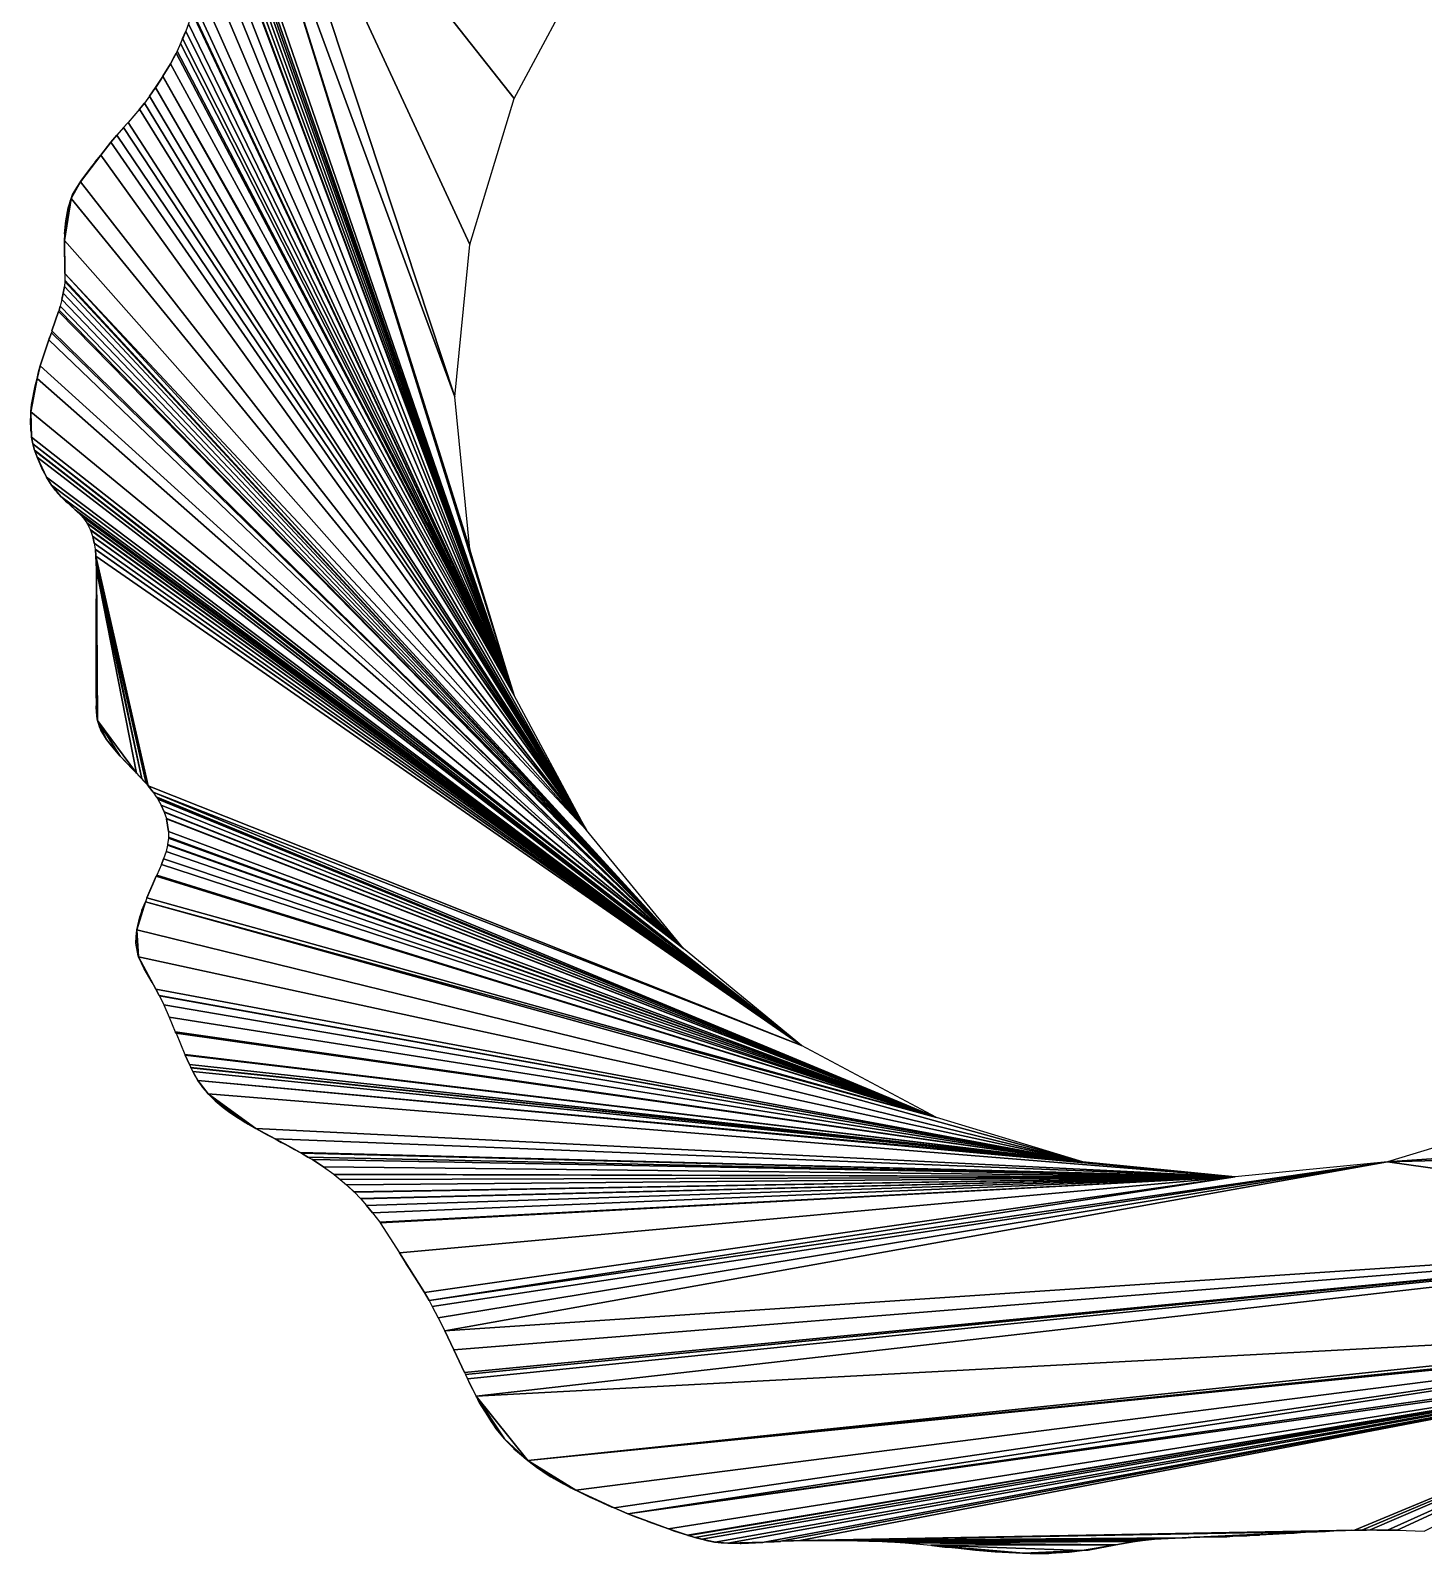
# Model space of a CAD drawing. Extents: x -96 to 96, y -92 to 94.
# Drawn here: x -95.7 to 15, y -91.9 to 29.1 of the extents above; entities that cross this region are included whole.
import ezdxf

# ---------------------------------------------------------------- set-up
doc = ezdxf.new("R2010")
doc.units = 0

msp = doc.modelspace()

# ---------------------------------------------------------------- linework, layer by layer
for points in [[(-62, 0, 102), (-78.85, 51.04, 102), (-79.64, 47.87, 102)], [(-57.28, 23.73, 102), (-51.55, 34.45, 102), (-78.85, 51.04, 102)], [(-60.81, 12.1, 102), (-57.28, 23.73, 102), (-78.85, 51.04, 102)], [(-62, 0, 102), (-60.81, 12.1, 102), (-78.85, 51.04, 102)], [(-57.28, -23.73, 102), (-79.64, 47.87, 102), (-80, 42.17, 102)], [(-60.81, -12.1, 102), (-62, 0, 102), (-79.64, 47.87, 102)], [(-57.28, -23.73, 102), (-60.81, -12.1, 102), (-79.64, 47.87, 102)], [(-57.28, -23.73, 102), (-80, 42.17, 102), (-79.96, 41.09, 102)], [(-57.28, -23.73, 102), (-80.05, 40.08, 102), (-80.17, 39.56, 102)], [(-57.28, -23.73, 102), (-80, 40.6, 102), (-80.05, 40.08, 102)], [(-57.28, -23.73, 102), (-79.96, 41.09, 102), (-80, 40.6, 102)], [(-57.28, -23.73, 102), (-80.35, 39.04, 102), (-80.52, 38.61, 102)], [(-57.28, -23.73, 102), (-80.17, 39.56, 102), (-80.35, 39.04, 102)], [(-57.28, -23.73, 102), (-80.56, 38.52, 102), (-81.12, 37.47, 102)], [(-57.28, -23.73, 102), (-80.52, 38.61, 102), (-80.56, 38.52, 102)], [(-57.28, -23.73, 102), (-81.58, 36.43, 102), (-82.04, 34.81, 102)], [(-57.28, -23.73, 102), (-81.12, 37.47, 102), (-81.58, 36.43, 102)], [(-57.28, -23.73, 102), (-82.04, 34.81, 102), (-82.43, 32.71, 102)], [(-57.28, -23.73, 102), (-82.43, 32.71, 102), (-82.72, 31.31, 102)], [(-57.28, -23.73, 102), (-82.91, 30.59, 102), (-83.18, 29.64, 102)], [(-57.28, -23.73, 102), (-82.88, 30.69, 102), (-82.91, 30.59, 102)], [(-57.28, -23.73, 102), (-82.72, 31.31, 102), (-82.88, 30.69, 102)], [(-83.38, 29.06, 102), (-83.58, 28.63, 102), (-83.64, 28.49, 102)], [(-57.28, -23.73, 102), (-83.38, 29.06, 102), (-83.64, 28.49, 102)], [(-57.28, -23.73, 102), (-83.18, 29.64, 102), (-83.38, 29.06, 102)], [(-57.28, -23.73, 102), (-83.8, 28.08, 102), (-84.08, 27.49, 102)], [(-57.28, -23.73, 102), (-83.64, 28.49, 102), (-83.8, 28.08, 102)], [(-84.16, 27.33, 102), (-84.33, 27.03, 102), (-84.61, 26.48, 102)], [(-57.28, -23.73, 102), (-84.16, 27.33, 102), (-84.61, 26.48, 102)], [(-57.28, -23.73, 102), (-84.08, 27.49, 102), (-84.16, 27.33, 102)], [(-85.21, 25.46, 102), (-85.75, 24.65, 102), (-85.79, 24.59, 102)], [(-51.55, -34.45, 102), (-85.21, 25.46, 102), (-85.79, 24.59, 102)], [(-57.28, -23.73, 102), (-85.2, 25.49, 102), (-85.21, 25.46, 102)], [(-51.55, -34.45, 102), (-57.28, -23.73, 102), (-85.21, 25.46, 102)], [(-84.61, 26.48, 102), (-84.91, 25.99, 102), (-85.2, 25.49, 102)], [(-57.28, -23.73, 102), (-84.61, 26.48, 102), (-85.2, 25.49, 102)], [(-85.79, 24.59, 102), (-86.26, 23.92, 102), (-86.27, 23.9, 102)], [(-51.55, -34.45, 102), (-85.79, 24.59, 102), (-86.27, 23.9, 102)], [(-86.67, 23.35, 102), (-86.72, 23.31, 102), (-87.07, 22.86, 102)], [(-51.55, -34.45, 102), (-86.67, 23.35, 102), (-87.07, 22.86, 102)], [(-51.55, -34.45, 102), (-86.27, 23.9, 102), (-86.67, 23.35, 102)], [(-87.97, 21.82, 102), (-88.09, 21.69, 102), (-88.34, 21.4, 102)], [(-51.55, -34.45, 102), (-87.97, 21.82, 102), (-88.34, 21.4, 102)], [(-51.55, -34.45, 102), (-87.07, 22.86, 102), (-87.97, 21.82, 102)], [(-88.87, 20.79, 102), (-88.87, 20.78, 102), (-89.35, 20.25, 102)], [(-51.55, -34.45, 102), (-88.87, 20.79, 102), (-89.35, 20.25, 102)], [(-51.55, -34.45, 102), (-88.34, 21.4, 102), (-88.87, 20.79, 102)], [(-89.35, 20.25, 102), (-89.41, 20.17, 102), (-90.15, 19.21, 102)], [(-51.55, -34.45, 102), (-89.35, 20.25, 102), (-90.15, 19.21, 102)], [(-89.41, 20.17, 102), (-89.9, 19.55, 102), (-90.15, 19.21, 102)], [(-89.35, 20.25, 102), (-89.38, 20.21, 102), (-89.41, 20.17, 102)], [(-90.15, 19.21, 102), (-91.75, 17.12, 102), (-91.76, 17.1, 102)], [(-51.55, -34.45, 102), (-90.15, 19.21, 102), (-91.76, 17.1, 102)], [(-90.15, 19.21, 102), (-90.95, 18.19, 102), (-91.75, 17.12, 102)], [(-90.95, 18.19, 102), (-91.38, 17.64, 102), (-91.75, 17.12, 102)], [(-90.15, 19.21, 102), (-90.59, 18.68, 102), (-90.95, 18.19, 102)], [(-90.15, 19.21, 102), (-90.41, 18.91, 102), (-90.59, 18.68, 102)], [(-91.76, 17.1, 102), (-92.38, 16.08, 102), (-92.51, 15.76, 102)], [(-51.55, -34.45, 102), (-91.76, 17.1, 102), (-92.51, 15.76, 102)], [(-91.76, 17.1, 102), (-92.11, 16.56, 102), (-92.38, 16.08, 102)], [(-91.76, 17.1, 102), (-92.09, 16.6, 102), (-92.11, 16.56, 102)], [(-92.51, 15.76, 102), (-92.93, 13.99, 102), (-93.02, 12.46, 102)], [(-92.51, 15.76, 102), (-93.02, 12.46, 102), (-93.02, 12.42, 102)], [(-51.55, -34.45, 102), (-92.51, 15.76, 102), (-93.02, 12.42, 102)], [(-92.51, 15.76, 102), (-92.73, 15.03, 102), (-92.93, 13.99, 102)], [(-92.51, 15.76, 102), (-92.59, 15.55, 102), (-92.73, 15.03, 102)], [(-92.38, 16.08, 102), (-92.39, 16.04, 102), (-92.51, 15.76, 102)], [(-92.73, 15.03, 102), (-92.85, 14.49, 102), (-92.93, 13.99, 102)], [(-92.93, 13.99, 102), (-92.99, 13.48, 102), (-93.03, 12.96, 102)], [(-92.93, 13.99, 102), (-93.03, 12.96, 102), (-93.02, 12.46, 102)], [(-93.02, 12.42, 102), (-93.04, 11.9, 102), (-92.99, 9.96, 102)], [(-93.02, 12.42, 102), (-92.99, 9.96, 102), (-92.99, 9.81, 102)], [(-51.55, -34.45, 102), (-93.02, 12.42, 102), (-92.99, 9.81, 102)], [(-43.84, -43.84, 102), (-92.99, 9.81, 102), (-93, 9.29, 102)], [(-43.84, -43.84, 102), (-51.55, -34.45, 102), (-92.99, 9.81, 102)], [(-93.04, 8.77, 102), (-93.12, 8.28, 102), (-93.12, 8.25, 102)], [(-43.84, -43.84, 102), (-93.04, 8.77, 102), (-93.12, 8.25, 102)], [(-43.84, -43.84, 102), (-93.01, 9.18, 102), (-93.04, 8.77, 102)], [(-43.84, -43.84, 102), (-93, 9.29, 102), (-93.01, 9.18, 102)], [(-43.84, -43.84, 102), (-93.24, 7.73, 102), (-93.38, 7.2, 102)], [(-93.12, 8.25, 102), (-93.13, 8.22, 102), (-93.24, 7.73, 102)], [(-43.84, -43.84, 102), (-93.12, 8.25, 102), (-93.24, 7.73, 102)], [(-93.5, 6.8, 102), (-93.95, 5.51, 102), (-94.04, 5.24, 102)], [(-43.84, -43.84, 102), (-93.5, 6.8, 102), (-94.04, 5.24, 102)], [(-43.84, -43.84, 102), (-93.46, 6.9, 102), (-93.5, 6.8, 102)], [(-93.38, 7.2, 102), (-93.39, 7.17, 102), (-93.46, 6.9, 102)], [(-43.84, -43.84, 102), (-93.38, 7.2, 102), (-93.46, 6.9, 102)], [(-94.07, 5.1, 102), (-94.26, 4.62, 102), (-94.28, 4.54, 102)], [(-43.84, -43.84, 102), (-94.07, 5.1, 102), (-94.28, 4.54, 102)], [(-43.84, -43.84, 102), (-94.04, 5.24, 102), (-94.07, 5.1, 102)], [(-94.28, 4.54, 102), (-94.93, 2.54, 102), (-94.95, 2.48, 102)], [(-43.84, -43.84, 102), (-94.28, 4.54, 102), (-94.95, 2.48, 102)], [(-94.95, 2.48, 102), (-95.1, 1.98, 102), (-95.21, 1.46, 102)], [(-43.84, -43.84, 102), (-94.95, 2.48, 102), (-95.21, 1.46, 102)], [(-94.95, 2.48, 102), (-94.95, 2.47, 102), (-95.1, 1.98, 102)], [(-95.21, 1.46, 102), (-95.64, -0.6, 102), (-95.7, -1.18, 102)], [(-43.84, -43.84, 102), (-95.21, 1.46, 102), (-95.7, -1.18, 102)], [(-95.21, 1.46, 102), (-95.36, 0.89, 102), (-95.64, -0.6, 102)], [(-95.21, 1.46, 102), (-95.35, 0.94, 102), (-95.36, 0.89, 102)], [(-95.1, 1.98, 102), (-95.11, 1.95, 102), (-95.21, 1.46, 102)], [(-95.36, 0.89, 102), (-95.55, -0.1, 102), (-95.64, -0.6, 102)], [(-95.7, -1.18, 102), (-95.73, -1.71, 102), (-95.73, -2.23, 102)], [(-95.7, -1.18, 102), (-95.73, -2.23, 102), (-95.7, -2.71, 102)], [(-95.64, -0.6, 102), (-95.65, -0.64, 102), (-95.7, -1.15, 102)], [(-95.64, -0.6, 102), (-95.7, -1.15, 102), (-95.7, -1.18, 102)], [(-95.7, -1.18, 102), (-95.7, -2.71, 102), (-95.65, -3.2, 102)], [(-43.84, -43.84, 102), (-95.7, -1.18, 102), (-95.65, -3.2, 102)], [(-95.65, -3.2, 102), (-95.65, -3.23, 102), (-95.54, -3.72, 102)], [(-43.84, -43.84, 102), (-95.65, -3.2, 102), (-95.54, -3.72, 102)], [(-95.54, -3.72, 102), (-95.54, -3.76, 102), (-95.41, -4.24, 102)], [(-34.45, -51.55, 102), (-43.84, -43.84, 102), (-95.54, -3.72, 102)], [(-34.45, -51.55, 102), (-95.54, -3.72, 102), (-95.41, -4.24, 102)], [(-95.41, -4.24, 102), (-95.4, -4.28, 102), (-95.39, -4.3, 102)], [(-34.45, -51.55, 102), (-95.41, -4.24, 102), (-95.39, -4.3, 102)], [(-95.39, -4.3, 102), (-95.38, -4.32, 102), (-95.21, -4.8, 102)], [(-34.45, -51.55, 102), (-95.39, -4.3, 102), (-95.21, -4.8, 102)], [(-95.21, -4.8, 102), (-94.97, -5.36, 102), (-94.74, -5.86, 102)], [(-95.21, -4.8, 102), (-94.74, -5.86, 102), (-94.45, -6.37, 102)], [(-34.45, -51.55, 102), (-95.21, -4.8, 102), (-94.45, -6.37, 102)], [(-94.45, -6.37, 102), (-94.43, -6.4, 102), (-94.16, -6.87, 102)], [(-94.45, -6.37, 102), (-94.16, -6.87, 102), (-94.06, -7.02, 102)], [(-34.45, -51.55, 102), (-94.45, -6.37, 102), (-94.06, -7.02, 102)], [(-94.06, -7.02, 102), (-93.89, -7.25, 102), (-93.74, -7.44, 102)], [(-94.06, -7.02, 102), (-93.74, -7.44, 102), (-93.31, -7.92, 102)], [(-34.45, -51.55, 102), (-94.06, -7.02, 102), (-93.31, -7.92, 102)], [(-93.74, -7.44, 102), (-93.56, -7.68, 102), (-93.31, -7.92, 102)], [(-93.31, -7.92, 102), (-93.04, -8.22, 102), (-92.95, -8.29, 102)], [(-93.31, -7.92, 102), (-92.95, -8.29, 102), (-92.74, -8.45, 102)], [(-93.31, -7.92, 102), (-92.74, -8.45, 102), (-92.17, -8.97, 102)], [(-34.45, -51.55, 102), (-93.31, -7.92, 102), (-92.17, -8.97, 102)], [(-92.95, -8.29, 102), (-92.85, -8.37, 102), (-92.74, -8.45, 102)], [(-92.74, -8.45, 102), (-92.51, -8.67, 102), (-92.17, -8.97, 102)], [(-92.17, -8.97, 102), (-92.13, -9.01, 102), (-91.63, -9.5, 102)], [(-34.45, -51.55, 102), (-92.17, -8.97, 102), (-91.63, -9.5, 102)], [(-34.45, -51.55, 102), (-91.63, -9.5, 102), (-91.6, -9.54, 102)], [(-34.45, -51.55, 102), (-91.6, -9.54, 102), (-91.24, -10.02, 102)], [(-34.45, -51.55, 102), (-91.24, -10.02, 102), (-91.22, -10.06, 102)], [(-34.45, -51.55, 102), (-91.22, -10.06, 102), (-90.98, -10.54, 102)], [(-34.45, -51.55, 102), (-90.98, -10.54, 102), (-90.96, -10.6, 102)], [(-34.45, -51.55, 102), (-90.96, -10.6, 102), (-90.79, -11.06, 102)], [(-34.45, -51.55, 102), (-90.79, -11.06, 102), (-90.78, -11.1, 102)], [(-90.78, -11.1, 102), (-90.67, -11.59, 102), (-90.66, -11.62, 102)], [(-34.45, -51.55, 102), (-90.78, -11.1, 102), (-90.66, -11.62, 102)], [(-34.45, -51.55, 102), (-90.66, -11.62, 102), (-90.58, -12.11, 102)], [(-34.45, -51.55, 102), (-90.58, -12.11, 102), (-90.57, -12.14, 102)], [(-90.57, -12.14, 102), (-90.53, -12.63, 102), (-90.53, -12.67, 102)], [(-34.45, -51.55, 102), (-90.57, -12.14, 102), (-90.53, -12.67, 102)], [(-90.53, -12.67, 102), (-90.5, -13.15, 102), (-90.5, -13.19, 102)], [(-90.53, -12.67, 102), (-90.5, -13.19, 102), (-86.54, -30.74, 102)], [(-90.53, -12.67, 102), (-86.54, -30.74, 102), (-86.38, -30.92, 102)], [(-34.45, -51.55, 102), (-90.53, -12.67, 102), (-86.38, -30.92, 102)], [(-90.5, -13.19, 102), (-90.49, -13.67, 102), (-90.49, -13.71, 102)], [(-90.5, -13.19, 102), (-90.49, -13.71, 102), (-86.87, -30.37, 102)], [(-90.5, -13.19, 102), (-86.87, -30.37, 102), (-86.54, -30.74, 102)], [(-90.48, -14.23, 102), (-90.49, -15.24, 102), (-90.51, -21.1, 102)], [(-90.48, -14.23, 102), (-90.51, -21.1, 102), (-90.5, -22.54, 102)], [(-90.48, -14.23, 102), (-90.5, -14.72, 102), (-90.49, -15.24, 102)], [(-90.48, -14.23, 102), (-90.5, -22.54, 102), (-90.49, -24.23, 102)], [(-90.49, -13.71, 102), (-90.48, -14.23, 102), (-90.4, -25.72, 102)], [(-90.49, -13.71, 102), (-90.4, -25.72, 102), (-87.3, -29.91, 102)], [(-90.49, -13.71, 102), (-87.3, -29.91, 102), (-86.87, -30.37, 102)], [(-90.48, -14.23, 102), (-90.49, -24.23, 102), (-90.49, -25.04, 102)], [(-90.48, -14.23, 102), (-90.49, -25.04, 102), (-90.4, -25.72, 102)], [(-90.49, -15.24, 102), (-90.51, -16.84, 102), (-90.52, -18.37, 102)], [(-90.49, -15.24, 102), (-90.52, -18.37, 102), (-90.52, -20.49, 102)], [(-90.49, -15.24, 102), (-90.52, -20.49, 102), (-90.51, -21.1, 102)], [(-90.49, -15.24, 102), (-90.51, -16.79, 102), (-90.51, -16.84, 102)], [(-90.51, -16.84, 102), (-90.54, -17.33, 102), (-90.52, -18.37, 102)], [(-90.52, -18.37, 102), (-90.53, -19.49, 102), (-90.52, -20.46, 102)], [(-90.52, -18.37, 102), (-90.52, -20.46, 102), (-90.52, -20.49, 102)], [(-90.51, -21.1, 102), (-90.51, -21.52, 102), (-90.5, -22.54, 102)], [(-90.5, -22.54, 102), (-90.51, -23.03, 102), (-90.51, -23.1, 102)], [(-90.5, -22.54, 102), (-90.51, -23.1, 102), (-90.5, -23.95, 102)], [(-90.5, -22.54, 102), (-90.5, -23.95, 102), (-90.49, -24.23, 102)], [(-90.49, -24.23, 102), (-90.5, -24.49, 102), (-90.5, -24.81, 102)], [(-90.49, -24.23, 102), (-90.5, -24.81, 102), (-90.49, -25.04, 102)], [(-90.49, -25.04, 102), (-90.48, -25.15, 102), (-90.42, -25.61, 102)], [(-90.49, -25.04, 102), (-90.42, -25.61, 102), (-90.4, -25.72, 102)], [(-90.42, -25.61, 102), (-90.41, -25.66, 102), (-90.4, -25.72, 102)], [(-90.4, -25.72, 102), (-90.26, -26.2, 102), (-90.13, -26.48, 102)], [(-90.4, -25.72, 102), (-90.13, -26.48, 102), (-89.68, -27.24, 102)], [(-90.4, -25.72, 102), (-89.68, -27.24, 102), (-88.6, -28.55, 102)], [(-90.4, -25.72, 102), (-88.6, -28.55, 102), (-87.3, -29.91, 102)], [(-90.13, -26.48, 102), (-90.01, -26.72, 102), (-89.68, -27.24, 102)], [(-89.68, -27.24, 102), (-89.47, -27.52, 102), (-89.29, -27.74, 102)], [(-89.68, -27.24, 102), (-89.29, -27.74, 102), (-88.6, -28.55, 102)], [(-89.29, -27.74, 102), (-88.83, -28.3, 102), (-88.6, -28.55, 102)], [(-88.6, -28.55, 102), (-88.35, -28.82, 102), (-87.62, -29.58, 102)], [(-88.6, -28.55, 102), (-87.62, -29.58, 102), (-87.3, -29.91, 102)], [(-87.3, -29.91, 102), (-87.11, -30.12, 102), (-86.87, -30.37, 102)], [(-86.87, -30.37, 102), (-86.77, -30.5, 102), (-86.54, -30.74, 102)], [(-86.38, -30.92, 102), (-86.27, -31.07, 102), (-85.98, -31.42, 102)], [(-34.45, -51.55, 102), (-86.38, -30.92, 102), (-85.98, -31.42, 102)], [(-23.73, -57.28, 102), (-34.45, -51.55, 102), (-85.98, -31.42, 102)], [(-23.73, -57.28, 102), (-85.98, -31.42, 102), (-85.73, -31.79, 102)], [(-85.73, -31.79, 102), (-85.73, -31.79, 102), (-85.72, -31.81, 102)], [(-23.73, -57.28, 102), (-85.73, -31.79, 102), (-85.72, -31.81, 102)], [(-23.73, -57.28, 102), (-85.72, -31.81, 102), (-85.62, -31.94, 102)], [(-23.73, -57.28, 102), (-85.62, -31.94, 102), (-85.6, -31.98, 102)], [(-23.73, -57.28, 102), (-85.6, -31.98, 102), (-85.34, -32.46, 102)], [(-85.34, -32.46, 102), (-85.28, -32.62, 102), (-85.11, -32.98, 102)], [(-23.73, -57.28, 102), (-85.34, -32.46, 102), (-85.11, -32.98, 102)], [(-23.73, -57.28, 102), (-85.11, -32.98, 102), (-85.1, -33.02, 102)], [(-23.73, -57.28, 102), (-85.1, -33.02, 102), (-84.93, -33.5, 102)], [(-23.73, -57.28, 102), (-84.93, -33.5, 102), (-84.92, -33.54, 102)], [(-84.92, -33.54, 102), (-84.78, -34.51, 102), (-84.77, -34.55, 102)], [(-23.73, -57.28, 102), (-84.92, -33.54, 102), (-84.77, -34.55, 102)], [(-23.73, -57.28, 102), (-84.77, -35.07, 102), (-84.83, -35.59, 102)], [(-23.73, -57.28, 102), (-84.77, -34.55, 102), (-84.76, -35.01, 102)], [(-23.73, -57.28, 102), (-84.76, -35.01, 102), (-84.77, -35.07, 102)], [(-23.73, -57.28, 102), (-84.96, -36.14, 102), (-85.16, -36.73, 102)], [(-23.73, -57.28, 102), (-84.83, -35.63, 102), (-84.96, -36.14, 102)], [(-23.73, -57.28, 102), (-84.83, -35.59, 102), (-84.83, -35.63, 102)], [(-23.73, -57.28, 102), (-85.33, -37.16, 102), (-85.69, -38.03, 102)], [(-85.16, -36.73, 102), (-85.18, -36.77, 102), (-85.33, -37.16, 102)], [(-23.73, -57.28, 102), (-85.16, -36.73, 102), (-85.33, -37.16, 102)], [(-85.73, -38.11, 102), (-86.02, -38.72, 102), (-86.49, -39.83, 102)], [(-23.73, -57.28, 102), (-85.73, -38.11, 102), (-86.49, -39.83, 102)], [(-23.73, -57.28, 102), (-85.69, -38.03, 102), (-85.73, -38.11, 102)], [(-23.73, -57.28, 102), (-86.49, -39.83, 102), (-86.6, -40.15, 102)], [(-86.6, -40.15, 102), (-87.03, -41.33, 102), (-87.29, -42.37, 102)], [(-12.1, -60.81, 102), (-86.6, -40.15, 102), (-87.29, -42.37, 102)], [(-86.6, -40.15, 102), (-86.87, -40.81, 102), (-87.03, -41.33, 102)], [(-86.6, -40.15, 102), (-86.82, -40.7, 102), (-86.87, -40.81, 102)], [(-12.1, -60.81, 102), (-23.73, -57.28, 102), (-86.6, -40.15, 102)], [(-87.03, -41.33, 102), (-87.29, -42.35, 102), (-87.29, -42.37, 102)], [(-87.29, -42.37, 102), (-87.34, -42.9, 102), (-87.36, -43.42, 102)], [(-87.29, -42.37, 102), (-87.36, -43.42, 102), (-87.15, -44.5, 102)], [(-87.34, -42.9, 102), (-87.36, -43.37, 102), (-87.36, -43.42, 102)], [(-87.36, -43.42, 102), (-87.29, -43.96, 102), (-87.17, -44.43, 102)], [(-87.36, -43.42, 102), (-87.17, -44.43, 102), (-87.15, -44.5, 102)], [(-87.29, -42.37, 102), (-87.34, -42.87, 102), (-87.34, -42.9, 102)], [(-12.1, -60.81, 102), (-87.29, -42.37, 102), (-87.15, -44.5, 102)], [(-87.17, -44.43, 102), (-87.16, -44.46, 102), (-87.15, -44.5, 102)], [(-87.15, -44.5, 102), (-86.94, -44.99, 102), (-86.73, -45.39, 102)], [(-87.15, -44.5, 102), (-86.73, -45.39, 102), (-86.7, -45.47, 102)], [(-87.15, -44.5, 102), (-86.7, -45.47, 102), (-86.06, -46.55, 102)], [(-87.15, -44.5, 102), (-86.06, -46.55, 102), (-85.77, -47.08, 102)], [(-12.1, -60.81, 102), (-87.15, -44.5, 102), (-85.77, -47.08, 102)], [(-86.73, -45.39, 102), (-86.72, -45.43, 102), (-86.7, -45.47, 102)], [(-86.7, -45.47, 102), (-86.31, -46.12, 102), (-86.29, -46.16, 102)], [(-86.7, -45.47, 102), (-86.29, -46.16, 102), (-86.06, -46.55, 102)], [(-85.77, -47.08, 102), (-85.75, -47.12, 102), (-85.5, -47.58, 102)], [(-12.1, -60.81, 102), (-85.77, -47.08, 102), (-85.5, -47.58, 102)], [(-12.1, -60.81, 102), (-85.5, -47.58, 102), (-85.48, -47.61, 102)], [(-12.1, -60.81, 102), (-85.48, -47.61, 102), (-85.14, -48.33, 102)], [(-12.1, -60.81, 102), (-85.14, -48.33, 102), (-84.7, -49.31, 102)], [(-12.1, -60.81, 102), (-84.7, -49.31, 102), (-84.22, -50.46, 102)], [(-84.22, -50.46, 102), (-84.2, -50.52, 102), (-84.16, -50.58, 102)], [(-12.1, -60.81, 102), (-84.22, -50.46, 102), (-84.16, -50.58, 102)], [(-12.1, -60.81, 102), (-84.16, -50.58, 102), (-83.46, -52.26, 102)], [(-83.46, -52.26, 102), (-83.46, -52.28, 102), (-83.45, -52.29, 102)], [(-12.1, -60.81, 102), (-83.46, -52.26, 102), (-83.45, -52.29, 102)], [(-12.1, -60.81, 102), (-83.45, -52.29, 102), (-83.43, -52.33, 102)], [(-83.43, -52.33, 102), (-83.23, -52.82, 102), (-83.1, -53.08, 102)], [(-12.1, -60.81, 102), (-83.43, -52.33, 102), (-83.1, -53.08, 102)], [(-12.1, -60.81, 102), (-83.1, -53.08, 102), (-83, -53.3, 102)], [(-83, -53.3, 102), (-82.99, -53.32, 102), (-82.98, -53.34, 102)], [(-12.1, -60.81, 102), (-83, -53.3, 102), (-82.98, -53.34, 102)], [(-12.1, -60.81, 102), (-82.98, -53.34, 102), (-82.83, -53.62, 102)], [(-82.83, -53.62, 102), (-82.71, -53.86, 102), (-82.43, -54.34, 102)], [(-12.1, -60.81, 102), (-82.83, -53.62, 102), (-82.43, -54.34, 102)], [(-82.43, -54.34, 102), (-82.41, -54.38, 102), (-82.38, -54.42, 102)], [(-82.43, -54.34, 102), (-82.38, -54.42, 102), (-81.6, -55.41, 102)], [(0, -62, 102), (-12.1, -60.81, 102), (-82.43, -54.34, 102)], [(0, -62, 102), (-82.43, -54.34, 102), (-81.6, -55.41, 102)], [(-82.38, -54.42, 102), (-82.05, -54.89, 102), (-81.6, -55.41, 102)], [(-81.6, -55.41, 102), (-81.51, -55.51, 102), (-81.06, -55.95, 102)], [(-81.6, -55.41, 102), (-81.06, -55.95, 102), (-80.41, -56.49, 102)], [(-81.6, -55.41, 102), (-80.41, -56.49, 102), (-78.85, -57.54, 102)], [(-81.6, -55.41, 102), (-78.85, -57.54, 102), (-77.81, -58.16, 102)], [(0, -62, 102), (-81.6, -55.41, 102), (-77.81, -58.16, 102)], [(-81.06, -55.95, 102), (-80.96, -56.04, 102), (-80.41, -56.49, 102)], [(-80.41, -56.49, 102), (-79.88, -56.87, 102), (-79.41, -57.19, 102)], [(-80.41, -56.49, 102), (-79.41, -57.19, 102), (-78.85, -57.54, 102)], [(-78.85, -57.54, 102), (-78.66, -57.67, 102), (-78.42, -57.81, 102)], [(-78.85, -57.54, 102), (-78.42, -57.81, 102), (-77.81, -58.16, 102)], [(53.33, -57.99, 102), (23.73, -57.28, 102), (12.1, -60.81, 102)], [(53.51, -59.68, 102), (53.33, -57.99, 102), (12.1, -60.81, 102)], [(-77.81, -58.16, 102), (-76.92, -58.66, 102), (-76.86, -58.69, 102)], [(-77.81, -58.16, 102), (-76.86, -58.69, 102), (-76.29, -58.98, 102)], [(0, -62, 102), (-77.81, -58.16, 102), (-76.29, -58.98, 102)], [(-76.86, -58.69, 102), (-76.82, -58.71, 102), (-76.29, -58.98, 102)], [(-76.29, -58.98, 102), (-75.81, -59.26, 102), (-75.78, -59.28, 102)], [(-76.29, -58.98, 102), (-75.78, -59.28, 102), (-75.2, -59.57, 102)], [(-76.29, -58.98, 102), (-75.2, -59.57, 102), (-74.29, -60.05, 102)], [(0, -62, 102), (-76.29, -58.98, 102), (-74.29, -60.05, 102)], [(-75.2, -59.57, 102), (-74.76, -59.83, 102), (-74.29, -60.05, 102)], [(0, -62, 102), (-74.29, -60.05, 102), (-74.19, -60.11, 102)], [(-74.19, -60.11, 102), (-73.72, -60.39, 102), (-73.68, -60.42, 102)], [(0, -62, 102), (-74.19, -60.11, 102), (-73.68, -60.42, 102)], [(0, -62, 102), (-73.68, -60.42, 102), (-73.33, -60.61, 102)], [(52.83, -66.52, 102), (53.51, -59.68, 102), (12.1, -60.81, 102)], [(-73.33, -60.61, 102), (-72.66, -61.06, 102), (-72.44, -61.19, 102)], [(0, -62, 102), (-73.33, -60.61, 102), (-72.44, -61.19, 102)], [(0, -62, 102), (-72.44, -61.19, 102), (-71.63, -61.78, 102)], [(12.1, -60.81, 102), (0, -62, 102), (-64.06, -71.82, 102)], [(12.1, -60.81, 102), (-64.06, -71.82, 102), (-63.8, -72.3, 102)], [(12.1, -60.81, 102), (-63.8, -72.3, 102), (-63.33, -73.21, 102)], [(12.1, -60.81, 102), (-63.33, -73.21, 102), (-62.8, -74.25, 102)], [(12.1, -60.81, 102), (-62.8, -74.25, 102), (-62.8, -74.25, 102)], [(52.83, -66.52, 102), (12.1, -60.81, 102), (-62.8, -74.25, 102)], [(0, -62, 102), (-71.63, -61.78, 102), (-71.6, -61.81, 102)], [(0, -62, 102), (-71.6, -61.81, 102), (-71.12, -62.2, 102)], [(0, -62, 102), (-71.12, -62.2, 102), (-70.62, -62.63, 102)], [(0, -62, 102), (-70.62, -62.63, 102), (-70.03, -63.18, 102)], [(-70.62, -62.63, 102), (-70.07, -63.14, 102), (-70.03, -63.18, 102)], [(0, -62, 102), (-70.03, -63.18, 102), (-69.99, -63.22, 102)], [(0, -62, 102), (-69.99, -63.22, 102), (-69.51, -63.71, 102)], [(0, -62, 102), (-69.51, -63.71, 102), (-69.48, -63.75, 102)], [(0, -62, 102), (-69.48, -63.75, 102), (-69.02, -64.27, 102)], [(0, -62, 102), (-69.02, -64.27, 102), (-68.56, -64.87, 102)], [(0, -62, 102), (-68.56, -64.87, 102), (-67.98, -65.6, 102)], [(0, -62, 102), (-67.98, -65.6, 102), (-67.98, -65.6, 102)], [(0, -62, 102), (-67.98, -65.6, 102), (-67.95, -65.65, 102)], [(0, -62, 102), (-67.95, -65.65, 102), (-66.41, -68.03, 102)], [(0, -62, 102), (-66.41, -68.03, 102), (-64.42, -71.2, 102)], [(0, -62, 102), (-64.42, -71.2, 102), (-64.06, -71.82, 102)], [(-69.02, -64.27, 102), (-68.59, -64.82, 102), (-68.56, -64.87, 102)], [(52.83, -66.52, 102), (-62.8, -74.25, 102), (-62.09, -75.76, 102)], [(52.83, -66.52, 102), (-62.09, -75.76, 102), (-61.24, -77.56, 102)], [(52.83, -66.52, 102), (-61.24, -77.56, 102), (-61.15, -77.7, 102)], [(52.83, -66.52, 102), (-61.15, -77.7, 102), (-61, -78.04, 102)], [(52.83, -66.52, 102), (-61, -78.04, 102), (-60.3, -79.43, 102)], [(47.81, -73.65, 102), (52.83, -66.52, 102), (-60.3, -79.43, 102)], [(-66.41, -68.03, 102), (-65.85, -68.98, 102), (-65.3, -69.81, 102)], [(-66.41, -68.03, 102), (-65.3, -69.81, 102), (-64.42, -71.2, 102)], [(-64.42, -71.2, 102), (-64.32, -71.39, 102), (-64.06, -71.82, 102)], [(47.81, -73.65, 102), (-60.3, -79.43, 102), (-56.21, -84.55, 102)], [(47.16, -74.08, 102), (47.81, -73.65, 102), (-56.21, -84.55, 102)], [(-62.8, -74.25, 102), (-62.25, -75.44, 102), (-62.09, -75.76, 102)], [(46.91, -74.25, 102), (47.16, -74.08, 102), (-56.21, -84.55, 102)], [(46.91, -74.25, 102), (-56.21, -84.55, 102), (-52.38, -86.9, 102)], [(46.91, -74.25, 102), (-52.38, -86.9, 102), (-49.35, -88.3, 102)], [(46.91, -74.25, 102), (-49.35, -88.3, 102), (-48.26, -88.77, 102)], [(44.4, -75.57, 102), (46.91, -74.25, 102), (-48.26, -88.77, 102)], [(-62.09, -75.76, 102), (-61.35, -77.34, 102), (-61.24, -77.56, 102)], [(43.61, -75.91, 102), (44.4, -75.57, 102), (-48.26, -88.77, 102)], [(43.61, -75.91, 102), (-48.26, -88.77, 102), (-45.02, -89.97, 102)], [(43.61, -75.91, 102), (-45.02, -89.97, 102), (-43.51, -90.49, 102)], [(43.61, -75.91, 102), (-43.51, -90.49, 102), (-43.45, -90.51, 102)], [(43.61, -75.91, 102), (-43.45, -90.51, 102), (-42.93, -90.66, 102)], [(43.61, -75.91, 102), (-42.93, -90.66, 102), (-42.37, -90.8, 102)], [(43.61, -75.91, 102), (-42.37, -90.8, 102), (-41.33, -91.03, 102)], [(43.61, -75.91, 102), (-41.33, -91.03, 102), (-40.32, -91.12, 102)], [(43.61, -75.91, 102), (-40.32, -91.12, 102), (-37.42, -91.04, 102)], [(43.61, -75.91, 102), (-37.42, -91.04, 102), (-36.11, -90.96, 102)], [(43.61, -75.91, 102), (-36.11, -90.96, 102), (-34.58, -90.91, 102)], [(43.61, -75.91, 102), (-34.58, -90.91, 102), (9.48, -90.08, 102)], [(43.61, -75.91, 102), (9.48, -90.08, 102), (10.06, -90.07, 102)], [(43.61, -75.91, 102), (10.06, -90.07, 102), (10.72, -90.05, 102)], [(43.61, -75.91, 102), (10.72, -90.05, 102), (12.11, -90.07, 102)], [(43.61, -75.91, 102), (12.11, -90.07, 102), (12.87, -90.09, 102)], [(43.61, -75.91, 102), (12.87, -90.09, 102), (15.03, -90.17, 102)], [(-61, -78.04, 102), (-60.86, -78.36, 102), (-60.3, -79.43, 102)], [(-60.3, -79.43, 102), (-60.09, -79.92, 102), (-60.06, -79.96, 102)], [(-60.3, -79.43, 102), (-60.06, -79.96, 102), (-58.06, -82.83, 102)], [(-60.3, -79.43, 102), (-58.06, -82.83, 102), (-56.21, -84.55, 102)], [(-60.06, -79.96, 102), (-59.11, -81.47, 102), (-58.72, -82.02, 102)], [(-60.06, -79.96, 102), (-58.72, -82.02, 102), (-58.06, -82.83, 102)], [(-58.72, -82.02, 102), (-58.7, -82.05, 102), (-58.06, -82.83, 102)], [(-58.06, -82.83, 102), (-58.03, -82.87, 102), (-57.35, -83.57, 102)], [(-58.06, -82.83, 102), (-57.35, -83.57, 102), (-57.02, -83.86, 102)], [(-58.06, -82.83, 102), (-57.02, -83.86, 102), (-56.21, -84.55, 102)], [(-57.35, -83.57, 102), (-57.31, -83.61, 102), (-57.02, -83.86, 102)], [(-57.02, -83.86, 102), (-56.98, -83.89, 102), (-56.95, -83.92, 102)], [(-57.02, -83.86, 102), (-56.95, -83.92, 102), (-56.21, -84.55, 102)], [(-56.95, -83.92, 102), (-56.48, -84.33, 102), (-56.21, -84.55, 102)], [(-56.21, -84.55, 102), (-55.4, -85.16, 102), (-54.94, -85.47, 102)], [(-56.21, -84.55, 102), (-54.94, -85.47, 102), (-54.9, -85.49, 102)], [(-56.21, -84.55, 102), (-54.9, -85.49, 102), (-54.38, -85.85, 102)], [(-56.21, -84.55, 102), (-54.38, -85.85, 102), (-54.14, -85.97, 102)], [(-56.21, -84.55, 102), (-54.14, -85.97, 102), (-53.37, -86.41, 102)], [(-56.21, -84.55, 102), (-53.37, -86.41, 102), (-52.78, -86.71, 102)], [(-56.21, -84.55, 102), (-52.78, -86.71, 102), (-52.38, -86.9, 102)], [(-54.9, -85.49, 102), (-54.41, -85.82, 102), (-54.38, -85.85, 102)], [(-54.14, -85.97, 102), (-53.41, -86.39, 102), (-53.37, -86.41, 102)], [(-53.37, -86.41, 102), (-53.35, -86.41, 102), (-52.78, -86.71, 102)], [(-52.78, -86.71, 102), (-52.73, -86.73, 102), (-52.57, -86.81, 102)], [(-52.78, -86.71, 102), (-52.57, -86.81, 102), (-52.38, -86.9, 102)], [(-52.57, -86.81, 102), (-52.47, -86.86, 102), (-52.38, -86.9, 102)], [(-52.38, -86.9, 102), (-51.84, -87.18, 102), (-51.28, -87.45, 102)], [(-52.38, -86.9, 102), (-51.28, -87.45, 102), (-50.66, -87.73, 102)], [(-52.38, -86.9, 102), (-50.66, -87.73, 102), (-49.53, -88.24, 102)], [(-52.38, -86.9, 102), (-49.53, -88.24, 102), (-49.35, -88.3, 102)], [(-50.66, -87.73, 102), (-50.22, -87.94, 102), (-49.53, -88.24, 102)], [(-49.35, -88.3, 102), (-49.1, -88.42, 102), (-48.32, -88.75, 102)], [(-49.35, -88.3, 102), (-48.32, -88.75, 102), (-48.26, -88.77, 102)], [(-48.26, -88.77, 102), (-47.65, -89.02, 102), (-47.59, -89.04, 102)], [(-48.26, -88.77, 102), (-47.59, -89.04, 102), (-46.83, -89.31, 102)], [(-48.26, -88.77, 102), (-46.83, -89.31, 102), (-45.49, -89.81, 102)], [(-48.26, -88.77, 102), (-45.49, -89.81, 102), (-45.02, -89.97, 102)], [(-46.83, -89.31, 102), (-46.68, -89.38, 102), (-45.49, -89.81, 102)], [(-45.02, -89.97, 102), (-44.55, -90.15, 102), (-43.51, -90.49, 102)], [(-43.51, -90.49, 102), (-43.49, -90.5, 102), (-43.45, -90.51, 102)], [(-43.45, -90.51, 102), (-42.98, -90.65, 102), (-42.93, -90.66, 102)], [(-42.93, -90.66, 102), (-42.9, -90.67, 102), (-42.41, -90.79, 102)], [(-42.93, -90.66, 102), (-42.41, -90.79, 102), (-42.37, -90.8, 102)], [(-42.37, -90.8, 102), (-41.89, -90.93, 102), (-41.88, -90.93, 102)], [(-42.37, -90.8, 102), (-41.88, -90.93, 102), (-41.37, -91.03, 102)], [(-42.37, -90.8, 102), (-41.37, -91.03, 102), (-41.33, -91.03, 102)], [(-34.58, -90.91, 102), (8.23, -90.11, 102), (9.48, -90.08, 102)], [(-34.58, -90.91, 102), (-33.11, -90.89, 102), (8.23, -90.11, 102)], [(-33.11, -90.89, 102), (8.17, -90.12, 102), (8.23, -90.11, 102)], [(-33.11, -90.89, 102), (6.63, -90.19, 102), (8.17, -90.12, 102)], [(-33.11, -90.89, 102), (-4.22, -90.68, 102), (6.63, -90.19, 102)], [(-33.11, -90.89, 102), (-30.97, -90.89, 102), (-4.22, -90.68, 102)], [(-30.97, -90.89, 102), (-5.39, -90.74, 102), (-4.22, -90.68, 102)], [(-30.97, -90.89, 102), (-6.4, -90.8, 102), (-5.39, -90.74, 102)], [(-30.97, -90.89, 102), (-30.9, -90.89, 102), (-6.4, -90.8, 102)], [(-30.9, -90.89, 102), (-7.37, -90.9, 102), (-6.4, -90.8, 102)], [(-6.4, -90.8, 102), (-5.88, -90.78, 102), (-5.39, -90.74, 102)], [(-6.4, -90.8, 102), (-5.91, -90.78, 102), (-5.88, -90.78, 102)], [(-5.39, -90.74, 102), (-5.32, -90.74, 102), (-4.22, -90.68, 102)], [(-5.39, -90.74, 102), (-5.36, -90.74, 102), (-5.32, -90.74, 102)], [(-5.32, -90.74, 102), (-5.08, -90.73, 102), (-4.22, -90.68, 102)], [(-4.22, -90.68, 102), (5.6, -90.25, 102), (6.63, -90.19, 102)], [(-4.22, -90.68, 102), (4.43, -90.32, 102), (5.6, -90.25, 102)], [(-4.22, -90.68, 102), (2.99, -90.41, 102), (4.43, -90.32, 102)], [(-4.22, -90.68, 102), (1.4, -90.48, 102), (2.99, -90.41, 102)], [(-4.22, -90.68, 102), (-3.28, -90.65, 102), (1.4, -90.48, 102)], [(-4.22, -90.68, 102), (-3.88, -90.68, 102), (-3.28, -90.65, 102)], [(-3.28, -90.65, 102), (-0.18, -90.56, 102), (1.4, -90.48, 102)], [(-3.28, -90.65, 102), (-1.82, -90.61, 102), (-0.18, -90.56, 102)], [(-3.28, -90.65, 102), (-2.95, -90.65, 102), (-1.82, -90.61, 102)], [(-1.82, -90.61, 102), (-0.66, -90.6, 102), (-0.18, -90.56, 102)], [(-1.82, -90.61, 102), (-0.7, -90.6, 102), (-0.66, -90.6, 102)], [(-0.18, -90.56, 102), (0.94, -90.52, 102), (1.4, -90.48, 102)], [(1.4, -90.48, 102), (1.97, -90.46, 102), (2.99, -90.41, 102)], [(1.4, -90.48, 102), (1.95, -90.47, 102), (1.97, -90.46, 102)], [(2.99, -90.41, 102), (4.01, -90.35, 102), (4.43, -90.32, 102)], [(2.99, -90.41, 102), (3, -90.41, 102), (4.01, -90.35, 102)], [(4.01, -90.35, 102), (4.04, -90.35, 102), (4.43, -90.32, 102)], [(4.43, -90.32, 102), (5.21, -90.28, 102), (5.6, -90.25, 102)], [(4.43, -90.32, 102), (4.69, -90.31, 102), (5.21, -90.28, 102)], [(5.6, -90.25, 102), (6.53, -90.21, 102), (6.63, -90.19, 102)], [(6.63, -90.19, 102), (7.18, -90.18, 102), (8.17, -90.12, 102)], [(6.63, -90.19, 102), (7.12, -90.18, 102), (7.18, -90.18, 102)], [(8.23, -90.11, 102), (9.26, -90.09, 102), (9.48, -90.08, 102)], [(8.23, -90.11, 102), (8.76, -90.11, 102), (9.26, -90.09, 102)], [(9.48, -90.08, 102), (9.78, -90.08, 102), (10.06, -90.07, 102)], [(10.06, -90.07, 102), (10.45, -90.07, 102), (10.72, -90.05, 102)], [(10.72, -90.05, 102), (11.27, -90.07, 102), (11.34, -90.07, 102)], [(10.72, -90.05, 102), (11.34, -90.07, 102), (12.11, -90.07, 102)], [(11.34, -90.07, 102), (11.38, -90.07, 102), (12.11, -90.07, 102)], [(12.11, -90.07, 102), (12.35, -90.08, 102), (12.39, -90.08, 102)], [(12.11, -90.07, 102), (12.39, -90.08, 102), (12.87, -90.09, 102)], [(-41.33, -91.03, 102), (-40.85, -91.09, 102), (-40.83, -91.09, 102)], [(-41.33, -91.03, 102), (-40.83, -91.09, 102), (-40.32, -91.12, 102)], [(-40.32, -91.12, 102), (-39.26, -91.14, 102), (-37.42, -91.04, 102)], [(-40.32, -91.12, 102), (-39.32, -91.14, 102), (-39.26, -91.14, 102)], [(-39.26, -91.14, 102), (-37.54, -91.05, 102), (-37.42, -91.04, 102)], [(-37.42, -91.04, 102), (-36.15, -90.97, 102), (-36.11, -90.96, 102)], [(-37.42, -91.04, 102), (-36.64, -91, 102), (-36.15, -90.97, 102)], [(-37.42, -91.04, 102), (-36.67, -91.01, 102), (-36.64, -91, 102)], [(-36.15, -90.97, 102), (-36.14, -90.97, 102), (-36.11, -90.96, 102)], [(-36.11, -90.96, 102), (-35.1, -90.94, 102), (-34.58, -90.91, 102)], [(-35.1, -90.94, 102), (-35.1, -90.94, 102), (-34.58, -90.91, 102)], [(-34.58, -90.91, 102), (-34.54, -90.91, 102), (-33.11, -90.89, 102)], [(-33.11, -90.89, 102), (-31.45, -90.9, 102), (-30.97, -90.89, 102)], [(-30.9, -90.89, 102), (-30.41, -90.91, 102), (-29.11, -90.95, 102)], [(-30.9, -90.89, 102), (-29.11, -90.95, 102), (-29.1, -90.95, 102)], [(-30.9, -90.89, 102), (-29.1, -90.95, 102), (-28.46, -90.96, 102)], [(-30.9, -90.89, 102), (-28.46, -90.96, 102), (-7.37, -90.9, 102)], [(-29.1, -90.95, 102), (-29.09, -90.95, 102), (-28.46, -90.96, 102)], [(-28.46, -90.96, 102), (-7.94, -90.98, 102), (-7.37, -90.9, 102)], [(-28.46, -90.96, 102), (-27.63, -91.01, 102), (-27.56, -91.01, 102)], [(-28.46, -90.96, 102), (-27.56, -91.01, 102), (-27.45, -91.02, 102)], [(-28.46, -90.96, 102), (-27.45, -91.02, 102), (-7.94, -90.98, 102)], [(-27.45, -91.02, 102), (-7.98, -90.99, 102), (-7.94, -90.98, 102)], [(-27.45, -91.02, 102), (-26.23, -91.1, 102), (-7.98, -90.99, 102)], [(-26.23, -91.1, 102), (-9.49, -91.25, 102), (-7.98, -90.99, 102)], [(-26.23, -91.1, 102), (-24.18, -91.28, 102), (-9.49, -91.25, 102)], [(-24.18, -91.28, 102), (-12.16, -91.71, 102), (-9.49, -91.25, 102)], [(-24.18, -91.28, 102), (-24.11, -91.29, 102), (-16.79, -91.92, 102)], [(-24.18, -91.28, 102), (-16.79, -91.92, 102), (-12.16, -91.71, 102)], [(-24.11, -91.29, 102), (-23.06, -91.42, 102), (-22.82, -91.43, 102)], [(-24.11, -91.29, 102), (-22.82, -91.43, 102), (-22.22, -91.49, 102)], [(-24.11, -91.29, 102), (-22.22, -91.49, 102), (-19.07, -91.8, 102)], [(-24.11, -91.29, 102), (-19.07, -91.8, 102), (-16.79, -91.92, 102)], [(-22.22, -91.49, 102), (-20.62, -91.66, 102), (-19.07, -91.8, 102)], [(-19.07, -91.8, 102), (-16.89, -91.92, 102), (-16.84, -91.92, 102)], [(-19.07, -91.8, 102), (-16.84, -91.92, 102), (-16.79, -91.92, 102)], [(-16.79, -91.92, 102), (-14.36, -91.89, 102), (-12.16, -91.71, 102)], [(-16.79, -91.92, 102), (-14.87, -91.93, 102), (-14.36, -91.89, 102)], [(-16.79, -91.92, 102), (-16.29, -91.94, 102), (-14.92, -91.93, 102)], [(-16.79, -91.92, 102), (-14.92, -91.93, 102), (-14.87, -91.93, 102)], [(-14.87, -91.93, 102), (-14.81, -91.93, 102), (-14.36, -91.89, 102)], [(-14.36, -91.89, 102), (-14.23, -91.88, 102), (-12.16, -91.71, 102)], [(-14.36, -91.89, 102), (-14.23, -91.89, 102), (-14.23, -91.88, 102)], [(-14.23, -91.88, 102), (-13.19, -91.83, 102), (-12.16, -91.71, 102)], [(-14.23, -91.88, 102), (-13.23, -91.84, 102), (-13.19, -91.83, 102)], [(-12.16, -91.71, 102), (-11.55, -91.64, 102), (-9.49, -91.25, 102)], [(-12.16, -91.71, 102), (-11.62, -91.65, 102), (-11.55, -91.64, 102)], [(-12.16, -91.71, 102), (-11.67, -91.66, 102), (-11.62, -91.65, 102)], [(-11.55, -91.64, 102), (-9.61, -91.27, 102), (-9.49, -91.25, 102)], [(-9.49, -91.25, 102), (-9.48, -91.24, 102), (-7.98, -90.99, 102)]]:
    msp.add_3dface(points)

doc.saveas('drawing.dxf')
